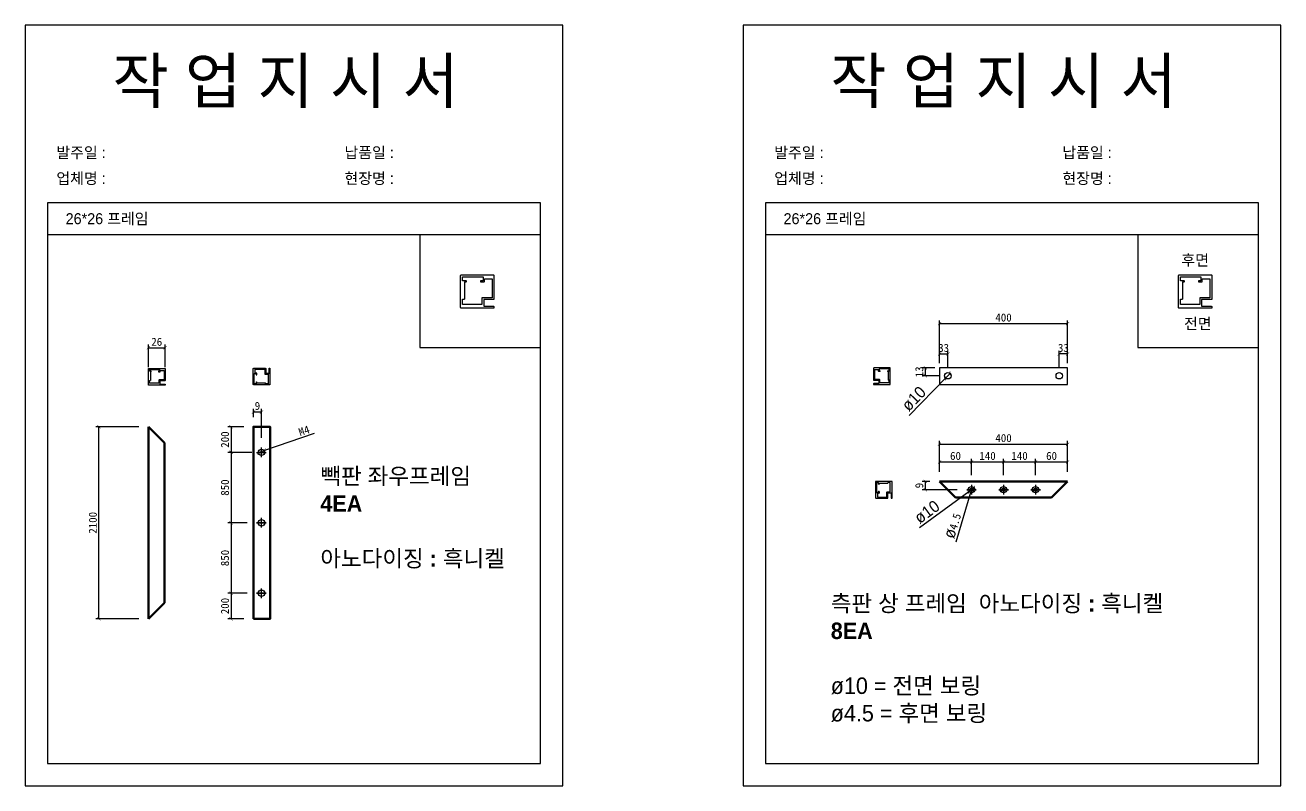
# Model space of a CAD drawing. Header units: millimetres. Extents: x -44117 to 256353, y -2095463 to 65325.
# Drawn here: x 118414 to 122337, y 25553 to 27929 of the extents above; entities that cross this region are included whole.
import ezdxf

# ---------------------------------------------------------------- set-up
doc = ezdxf.new("R2010")
doc.units = ezdxf.units.MM
doc.header["$LTSCALE"] = 10
doc.layers.add('Layer1', color=7, linetype='Continuous', lineweight=70)
doc.dimstyles.new('ISO-25', dxfattribs={"dimtxt": 2.5, "dimasz": 2.5, "dimexe": 1, "dimexo": 1, "dimtad": 1, "dimtxsty": 'Standard', "dimblk": 'ARCHTICK', "dimcen": 2.5, "dimadec": 0, "dimazin": 0, "dimtfac": 1, "dimtmove": 0, "dimatfit": 3, "dimfxl": 0, "dimarcsym": 0})

# ---------------------------------------------------------------- blocks, each defined once
blk = doc.blocks.new('_ArchTick')
at = {"color": 0, "linetype": 'ByBlock', "const_width": 0.15}
blk.add_lwpolyline([(-0.5, -0.5), (0.5, 0.5)], dxfattribs=at)
blk = doc.blocks.new('*D1865')
at = {"color": 0, "lineweight": -2}
for p, q in [((118769.6, 26674.6), (118634.9, 26674.6)), ((118644.9, 26074.6), (118644.9, 26674.6)), ((118769.6, 26074.6), (118634.9, 26074.6))]:
    blk.add_line(p, q, dxfattribs=at)
at = {"layer": 'Defpoints', "color": 0}
for p in [(118644.9, 26674.6), (118799.6, 26674.6), (118799.6, 26074.6)]:
    blk.add_point(p, dxfattribs=at)
at = {"color": 0, "lineweight": -2, "xscale": 10, "yscale": 10, "zscale": 10}
for p, rotation in [((118644.9, 26674.6), 90), ((118644.9, 26074.6), 270)]:
    blk.add_blockref('_ArchTick', p, dxfattribs=dict(at, rotation=rotation))
at = {"color": 0, "insert": (118626.1, 26374.6), "char_height": 25, "attachment_point": 5, "rotation": 90}
blk.add_mtext('2100', dxfattribs=at)
blk = doc.blocks.new('*D1866')
at = {"color": 0, "lineweight": -2}
for p, q in [((119317.5, 26653), (119161.7, 26600.6)), ((119142.7, 26594.3), (119161.7, 26600.6)), ((119142.7, 26594.3), (119142.7, 26594.3))]:
    blk.add_line(p, q, dxfattribs=at)
at = {"layer": 'Defpoints', "color": 0}
for p in [(119142.7, 26594.3), (119161.7, 26600.6)]:
    blk.add_point(p, dxfattribs=at)
at = {"color": 0, "lineweight": -2, "xscale": 10, "yscale": 10, "zscale": 10}
for p, rotation in [((119142.7, 26594.3), 18.56681303800487), ((119161.7, 26600.6), 198.5668130380049)]:
    blk.add_blockref('_ArchTick', p, dxfattribs=dict(at, rotation=rotation))
at = {"color": 0, "insert": (119285.8, 26662.1), "char_height": 25, "attachment_point": 5, "rotation": 18.5668}
blk.add_mtext('M4', dxfattribs=at)
blk = doc.blocks.new('*D1867')
at = {"color": 0, "lineweight": -2}
for p, q in [((118799.6, 26860.8), (118799.6, 26931)), ((118799.6, 26921), (118851.6, 26921)), ((118851.6, 26860.8), (118851.6, 26931))]:
    blk.add_line(p, q, dxfattribs=at)
at = {"layer": 'Defpoints', "color": 0}
for p in [(118851.6, 26921), (118799.6, 26830.8), (118851.6, 26830.8)]:
    blk.add_point(p, dxfattribs=at)
at = {"color": 0, "lineweight": -2, "xscale": 10, "yscale": 10, "zscale": 10, "rotation": 180}
blk.add_blockref('_ArchTick', (118799.6, 26921), dxfattribs=at)
at = {"color": 0, "lineweight": -2, "xscale": 10, "yscale": 10, "zscale": 10}
blk.add_blockref('_ArchTick', (118851.6, 26921), dxfattribs=at)
at = {"color": 0, "insert": (118825.6, 26939.7), "char_height": 25, "attachment_point": 5}
blk.add_mtext('26', dxfattribs=at)
blk = doc.blocks.new('*D1872')
at = {"color": 0, "lineweight": -2}
for p, q in [((121270.6, 26533.9), (121270.6, 26574.6)), ((121270.6, 26564.6), (121370.6, 26564.6)), ((121370.6, 26522.9), (121370.6, 26574.6))]:
    blk.add_line(p, q, dxfattribs=at)
at = {"layer": 'Defpoints', "color": 0}
for p in [(121370.6, 26564.6), (121270.6, 26503.9), (121370.6, 26492.9)]:
    blk.add_point(p, dxfattribs=at)
at = {"color": 0, "lineweight": -2, "xscale": 10, "yscale": 10, "zscale": 10, "rotation": 180}
blk.add_blockref('_ArchTick', (121270.6, 26564.6), dxfattribs=at)
at = {"color": 0, "lineweight": -2, "xscale": 10, "yscale": 10, "zscale": 10}
blk.add_blockref('_ArchTick', (121370.6, 26564.6), dxfattribs=at)
at = {"color": 0, "insert": (121320.6, 26583.4), "char_height": 25, "attachment_point": 5}
blk.add_mtext('60', dxfattribs=at)
blk = doc.blocks.new('*D1873')
at = {"color": 0, "lineweight": -2}
for p, q in [((121370.6, 26522.9), (121370.6, 26574.6)), ((121370.6, 26564.6), (121470.6, 26564.6)), ((121470.6, 26522.9), (121470.6, 26574.6))]:
    blk.add_line(p, q, dxfattribs=at)
at = {"layer": 'Defpoints', "color": 0}
for p in [(121470.6, 26564.6), (121370.6, 26492.9), (121470.6, 26492.9)]:
    blk.add_point(p, dxfattribs=at)
at = {"color": 0, "lineweight": -2, "xscale": 10, "yscale": 10, "zscale": 10, "rotation": 180}
blk.add_blockref('_ArchTick', (121370.6, 26564.6), dxfattribs=at)
at = {"color": 0, "lineweight": -2, "xscale": 10, "yscale": 10, "zscale": 10}
blk.add_blockref('_ArchTick', (121470.6, 26564.6), dxfattribs=at)
at = {"color": 0, "insert": (121420.6, 26583.4), "char_height": 25, "attachment_point": 5}
blk.add_mtext('140', dxfattribs=at)
blk = doc.blocks.new('*D1874')
at = {"color": 0, "lineweight": -2}
for p, q in [((121470.6, 26522.9), (121470.6, 26574.6)), ((121470.6, 26564.6), (121570.6, 26564.6)), ((121570.6, 26522.9), (121570.6, 26574.6))]:
    blk.add_line(p, q, dxfattribs=at)
at = {"layer": 'Defpoints', "color": 0}
for p in [(121570.6, 26564.6), (121470.6, 26492.9), (121570.6, 26492.9)]:
    blk.add_point(p, dxfattribs=at)
at = {"color": 0, "lineweight": -2, "xscale": 10, "yscale": 10, "zscale": 10, "rotation": 180}
blk.add_blockref('_ArchTick', (121470.6, 26564.6), dxfattribs=at)
at = {"color": 0, "lineweight": -2, "xscale": 10, "yscale": 10, "zscale": 10}
blk.add_blockref('_ArchTick', (121570.6, 26564.6), dxfattribs=at)
at = {"color": 0, "insert": (121520.6, 26583.4), "char_height": 25, "attachment_point": 5}
blk.add_mtext('140', dxfattribs=at)
blk = doc.blocks.new('*D1875')
at = {"color": 0, "lineweight": -2}
for p, q in [((121570.6, 26522.9), (121570.6, 26574.6)), ((121570.6, 26564.6), (121670.6, 26564.6)), ((121670.6, 26533.9), (121670.6, 26574.6))]:
    blk.add_line(p, q, dxfattribs=at)
at = {"layer": 'Defpoints', "color": 0}
for p in [(121670.6, 26564.6), (121570.6, 26492.9), (121670.6, 26503.9)]:
    blk.add_point(p, dxfattribs=at)
at = {"color": 0, "lineweight": -2, "xscale": 10, "yscale": 10, "zscale": 10, "rotation": 180}
blk.add_blockref('_ArchTick', (121570.6, 26564.6), dxfattribs=at)
at = {"color": 0, "lineweight": -2, "xscale": 10, "yscale": 10, "zscale": 10}
blk.add_blockref('_ArchTick', (121670.6, 26564.6), dxfattribs=at)
at = {"color": 0, "insert": (121620.6, 26583.4), "char_height": 25, "attachment_point": 5}
blk.add_mtext('60', dxfattribs=at)
blk = doc.blocks.new('*D1876')
at = {"color": 0, "lineweight": -2}
for p, q in [((121270.6, 26533.9), (121270.6, 26630.3)), ((121270.6, 26620.3), (121670.6, 26620.3)), ((121670.6, 26533.9), (121670.6, 26630.3))]:
    blk.add_line(p, q, dxfattribs=at)
at = {"layer": 'Defpoints', "color": 0}
for p in [(121670.6, 26620.3), (121270.6, 26503.9), (121670.6, 26503.9)]:
    blk.add_point(p, dxfattribs=at)
at = {"color": 0, "lineweight": -2, "xscale": 10, "yscale": 10, "zscale": 10, "rotation": 180}
blk.add_blockref('_ArchTick', (121270.6, 26620.3), dxfattribs=at)
at = {"color": 0, "lineweight": -2, "xscale": 10, "yscale": 10, "zscale": 10}
blk.add_blockref('_ArchTick', (121670.6, 26620.3), dxfattribs=at)
at = {"color": 0, "insert": (121470.6, 26639.1), "char_height": 25, "attachment_point": 5}
blk.add_mtext('400', dxfattribs=at)
blk = doc.blocks.new('*D1877')
at = {"color": 0, "lineweight": -2}
for p, q in [((119127.7, 26704.6), (119127.7, 26730.8)), ((119127.7, 26720.8), (119152.7, 26720.8)), ((119152.7, 26639.6), (119152.7, 26730.8))]:
    blk.add_line(p, q, dxfattribs=at)
at = {"layer": 'Defpoints', "color": 0}
for p in [(119152.7, 26720.8), (119127.7, 26674.6), (119152.7, 26609.6)]:
    blk.add_point(p, dxfattribs=at)
at = {"color": 0, "lineweight": -2, "xscale": 10, "yscale": 10, "zscale": 10, "rotation": 180}
blk.add_blockref('_ArchTick', (119127.7, 26720.8), dxfattribs=at)
at = {"color": 0, "lineweight": -2, "xscale": 10, "yscale": 10, "zscale": 10}
blk.add_blockref('_ArchTick', (119152.7, 26720.8), dxfattribs=at)
at = {"color": 0, "insert": (119140.2, 26739.5), "char_height": 25, "attachment_point": 5}
blk.add_mtext('9', dxfattribs=at)
blk = doc.blocks.new('*D1878')
at = {"color": 0, "lineweight": -2}
for p, q in [((119097.7, 26674.6), (119047.6, 26674.6)), ((119057.6, 26674.6), (119057.6, 26594.6)), ((119122.7, 26594.6), (119047.6, 26594.6))]:
    blk.add_line(p, q, dxfattribs=at)
at = {"layer": 'Defpoints', "color": 0}
for p in [(119127.7, 26674.6), (119057.6, 26594.6), (119152.7, 26594.6)]:
    blk.add_point(p, dxfattribs=at)
at = {"color": 0, "lineweight": -2, "xscale": 10, "yscale": 10, "zscale": 10}
for p, rotation in [((119057.6, 26674.6), 90), ((119057.6, 26594.6), 270)]:
    blk.add_blockref('_ArchTick', p, dxfattribs=dict(at, rotation=rotation))
at = {"color": 0, "insert": (119038.8, 26634.6), "char_height": 25, "attachment_point": 5, "rotation": 90}
blk.add_mtext('200', dxfattribs=at)
blk = doc.blocks.new('*D1879')
at = {"color": 0, "lineweight": -2}
for p, q in [((119107.7, 26594.6), (119047.6, 26594.6)), ((119057.6, 26594.6), (119057.6, 26374.6)), ((119107.7, 26374.6), (119047.6, 26374.6))]:
    blk.add_line(p, q, dxfattribs=at)
at = {"layer": 'Defpoints', "color": 0}
for p in [(119137.7, 26594.6), (119057.6, 26374.6), (119137.7, 26374.6)]:
    blk.add_point(p, dxfattribs=at)
at = {"color": 0, "lineweight": -2, "xscale": 10, "yscale": 10, "zscale": 10}
for p, rotation in [((119057.6, 26594.6), 90), ((119057.6, 26374.6), 270)]:
    blk.add_blockref('_ArchTick', p, dxfattribs=dict(at, rotation=rotation))
at = {"color": 0, "insert": (119038.8, 26484.6), "char_height": 25, "attachment_point": 5, "rotation": 90}
blk.add_mtext('850', dxfattribs=at)
blk = doc.blocks.new('*D1880')
at = {"color": 0, "lineweight": -2}
for p, q in [((119107.7, 26374.6), (119047.6, 26374.6)), ((119057.6, 26374.6), (119057.6, 26154.6)), ((119107.7, 26154.6), (119047.6, 26154.6))]:
    blk.add_line(p, q, dxfattribs=at)
at = {"layer": 'Defpoints', "color": 0}
for p in [(119137.7, 26374.6), (119057.6, 26154.6), (119137.7, 26154.6)]:
    blk.add_point(p, dxfattribs=at)
at = {"color": 0, "lineweight": -2, "xscale": 10, "yscale": 10, "zscale": 10}
for p, rotation in [((119057.6, 26374.6), 90), ((119057.6, 26154.6), 270)]:
    blk.add_blockref('_ArchTick', p, dxfattribs=dict(at, rotation=rotation))
at = {"color": 0, "insert": (119038.8, 26264.6), "char_height": 25, "attachment_point": 5, "rotation": 90}
blk.add_mtext('850', dxfattribs=at)
blk = doc.blocks.new('*D1881')
at = {"color": 0, "lineweight": -2}
for p, q in [((119107.7, 26154.6), (119047.6, 26154.6)), ((119057.6, 26154.6), (119057.6, 26074.6)), ((119097.7, 26074.6), (119047.6, 26074.6))]:
    blk.add_line(p, q, dxfattribs=at)
at = {"layer": 'Defpoints', "color": 0}
for p in [(119137.7, 26154.6), (119057.6, 26074.6), (119127.7, 26074.6)]:
    blk.add_point(p, dxfattribs=at)
at = {"color": 0, "lineweight": -2, "xscale": 10, "yscale": 10, "zscale": 10}
for p, rotation in [((119057.6, 26154.6), 90), ((119057.6, 26074.6), 270)]:
    blk.add_blockref('_ArchTick', p, dxfattribs=dict(at, rotation=rotation))
at = {"color": 0, "insert": (119038.8, 26114.6), "char_height": 25, "attachment_point": 5, "rotation": 90}
blk.add_mtext('200', dxfattribs=at)
blk = doc.blocks.new('*D1882')
at = {"color": 0, "lineweight": -2}
for p, q in [((121240.6, 26503.9), (121216.2, 26503.9)), ((121325.6, 26477.9), (121216.2, 26477.9)), ((121226.2, 26503.9), (121226.2, 26477.9))]:
    blk.add_line(p, q, dxfattribs=at)
at = {"layer": 'Defpoints', "color": 0}
for p in [(121226.2, 26477.9), (121270.6, 26503.9), (121355.6, 26477.9)]:
    blk.add_point(p, dxfattribs=at)
at = {"color": 0, "lineweight": -2, "xscale": 10, "yscale": 10, "zscale": 10}
for p, rotation in [((121226.2, 26503.9), 90), ((121226.2, 26477.9), 270)]:
    blk.add_blockref('_ArchTick', p, dxfattribs=dict(at, rotation=rotation))
at = {"color": 0, "insert": (121207.5, 26490.9), "char_height": 25, "attachment_point": 5, "rotation": 90}
blk.add_mtext('9', dxfattribs=at)
blk = doc.blocks.new('*D1883')
at = {"color": 0, "lineweight": -2}
for p, q in [((121378.7, 26483.8), (121362.5, 26472)), ((121378.7, 26483.8), (121378.7, 26483.8)), ((121208.6, 26359.7), (121362.5, 26472))]:
    blk.add_line(p, q, dxfattribs=at)
at = {"layer": 'Defpoints', "color": 0}
for p in [(121378.7, 26483.8), (121362.5, 26472)]:
    blk.add_point(p, dxfattribs=at)
at = {"color": 0, "lineweight": -2, "xscale": 10, "yscale": 10, "zscale": 10}
for p, rotation in [((121362.5, 26472), 36.10123907346073), ((121378.7, 26483.8), 216.1012390734607)]:
    blk.add_blockref('_ArchTick', p, dxfattribs=dict(at, rotation=rotation))
at = {"color": 0, "insert": (121231.4, 26408.6), "char_height": 25, "attachment_point": 5, "rotation": 36.1012}
blk.add_mtext('{\\fGulim|b0|i0|c129|p50;\\H1.4583x;ø10}', dxfattribs=at)
blk = doc.blocks.new('*D1884')
at = {"color": 0, "lineweight": -2}
for p, q in [((121372, 26482.7), (121369.2, 26473.1)), ((121372, 26482.7), (121372, 26482.7)), ((121322.2, 26315.2), (121369.2, 26473.1))]:
    blk.add_line(p, q, dxfattribs=at)
at = {"layer": 'Defpoints', "color": 0}
for p in [(121372, 26482.7), (121369.2, 26473.1)]:
    blk.add_point(p, dxfattribs=at)
at = {"color": 0, "lineweight": -2, "xscale": 10, "yscale": 10, "zscale": 10}
for p, rotation in [((121369.2, 26473.1), 73.42594672676715), ((121372, 26482.7), 253.4259467267671)]:
    blk.add_blockref('_ArchTick', p, dxfattribs=dict(at, rotation=rotation))
at = {"color": 0, "insert": (121310.2, 26366), "char_height": 25, "attachment_point": 5, "rotation": 73.4259}
blk.add_mtext('{\\fGulim|b0|i0|c129|p50;\\H1.4583x;ø}4.5', dxfattribs=at)
blk = doc.blocks.new('*D1886')
at = {"color": 0, "lineweight": -2}
for p, q in [((121270.6, 26888.3), (121270.6, 27006.7)), ((121270.6, 26996.7), (121670.6, 26996.7)), ((121670.6, 26888.3), (121670.6, 27006.7))]:
    blk.add_line(p, q, dxfattribs=at)
at = {"layer": 'Defpoints', "color": 0}
for p in [(121670.6, 26996.7), (121270.6, 26858.3), (121670.6, 26858.3)]:
    blk.add_point(p, dxfattribs=at)
at = {"color": 0, "lineweight": -2, "xscale": 10, "yscale": 10, "zscale": 10, "rotation": 180}
blk.add_blockref('_ArchTick', (121270.6, 26996.7), dxfattribs=at)
at = {"color": 0, "lineweight": -2, "xscale": 10, "yscale": 10, "zscale": 10}
blk.add_blockref('_ArchTick', (121670.6, 26996.7), dxfattribs=at)
at = {"color": 0, "insert": (121470.6, 27015.5), "char_height": 25, "attachment_point": 5}
blk.add_mtext('400', dxfattribs=at)
blk = doc.blocks.new('*D1902')
at = {"color": 0, "lineweight": -2}
for p, q in [((121303.6, 26840.9), (121289.6, 26826.6)), ((121303.6, 26840.9), (121303.6, 26840.9)), ((121175.9, 26710.2), (121289.6, 26826.6))]:
    blk.add_line(p, q, dxfattribs=at)
at = {"layer": 'Defpoints', "color": 0}
for p in [(121303.6, 26840.9), (121289.6, 26826.6)]:
    blk.add_point(p, dxfattribs=at)
at = {"color": 0, "lineweight": -2, "xscale": 10, "yscale": 10, "zscale": 10}
for p, rotation in [((121289.6, 26826.6), 45.66113851757733), ((121303.6, 26840.9), 225.6611385175773)]:
    blk.add_blockref('_ArchTick', p, dxfattribs=dict(at, rotation=rotation))
at = {"color": 0, "insert": (121190.3, 26762.2), "char_height": 25, "attachment_point": 5, "rotation": 45.6611}
blk.add_mtext('{\\fGulim|b0|i0|c129|p50;\\H1.4583x;ø10}', dxfattribs=at)
blk = doc.blocks.new('*D1903')
at = {"color": 0, "lineweight": -2}
for p, q in [((121255.6, 26858.3), (121216.3, 26858.3)), ((121271.6, 26833.8), (121216.3, 26833.8)), ((121226.3, 26858.3), (121226.3, 26833.8))]:
    blk.add_line(p, q, dxfattribs=at)
at = {"layer": 'Defpoints', "color": 0}
for p in [(121226.3, 26833.8), (121270.6, 26858.3), (121286.6, 26833.8)]:
    blk.add_point(p, dxfattribs=at)
at = {"color": 0, "lineweight": -2, "xscale": 10, "yscale": 10, "zscale": 10}
for p, rotation in [((121226.3, 26858.3), 90), ((121226.3, 26833.8), 270)]:
    blk.add_blockref('_ArchTick', p, dxfattribs=dict(at, rotation=rotation))
at = {"color": 0, "insert": (121207.6, 26846), "char_height": 25, "attachment_point": 5, "rotation": 90}
blk.add_mtext('13', dxfattribs=at)
blk = doc.blocks.new('*D1904')
at = {"color": 0, "lineweight": -2}
for p, q in [((121270.6, 26873.3), (121270.6, 26912)), ((121296.6, 26858.8), (121296.6, 26912)), ((121270.6, 26902), (121296.6, 26902))]:
    blk.add_line(p, q, dxfattribs=at)
at = {"layer": 'Defpoints', "color": 0}
for p in [(121296.6, 26902), (121270.6, 26858.3), (121296.6, 26843.8)]:
    blk.add_point(p, dxfattribs=at)
at = {"color": 0, "lineweight": -2, "xscale": 10, "yscale": 10, "zscale": 10, "rotation": 180}
blk.add_blockref('_ArchTick', (121270.6, 26902), dxfattribs=at)
at = {"color": 0, "lineweight": -2, "xscale": 10, "yscale": 10, "zscale": 10}
blk.add_blockref('_ArchTick', (121296.6, 26902), dxfattribs=at)
at = {"color": 0, "insert": (121283.6, 26920.7), "char_height": 25, "attachment_point": 5}
blk.add_mtext('33', dxfattribs=at)
blk = doc.blocks.new('*D1905')
at = {"color": 0, "lineweight": -2}
for p, q in [((121644.6, 26858.8), (121644.6, 26912)), ((121670.6, 26873.3), (121670.6, 26912)), ((121670.6, 26902), (121644.6, 26902))]:
    blk.add_line(p, q, dxfattribs=at)
at = {"layer": 'Defpoints', "color": 0}
for p in [(121644.6, 26902), (121644.6, 26843.8), (121670.6, 26858.3)]:
    blk.add_point(p, dxfattribs=at)
at = {"color": 0, "lineweight": -2, "xscale": 10, "yscale": 10, "zscale": 10, "rotation": 180}
blk.add_blockref('_ArchTick', (121644.6, 26902), dxfattribs=at)
at = {"color": 0, "lineweight": -2, "xscale": 10, "yscale": 10, "zscale": 10}
blk.add_blockref('_ArchTick', (121670.6, 26902), dxfattribs=at)
at = {"color": 0, "insert": (121657.6, 26920.7), "char_height": 25, "attachment_point": 5}
blk.add_mtext('33', dxfattribs=at)

msp = doc.modelspace()

# ---------------------------------------------------------------- linework, layer by layer
for p, q in [((120024.46436, 27373.7559), (118484.46436, 27373.7559)), ((122266.88663, 27373.7559), (120726.88663, 27373.7559)), ((120024.46436, 27273.7559), (118484.46436, 27273.7559)), ((122266.88663, 27273.7559), (120726.88663, 27273.7559)), ((119780.90877, 27130.67253), (119780.90877, 27142.67253)), ((119780.90877, 27142.67253), (119844.90877, 27142.67253)), ((119791.70877, 27130.67253), (119780.90877, 27130.67253)), ((119786.90877, 27126.67253), (119791.70877, 27126.67253)), ((119786.90877, 27126.67253), (119786.90877, 27072.67253)), ((119792.90877, 27127.87253), (119792.90877, 27129.47253)), ((119836.90877, 27129.47253), (119836.90877, 27127.87253)), ((119844.90877, 27130.67253), (119838.10877, 27130.67253)), ((119838.10877, 27126.67253), (119847.70877, 27126.67253)), ((119844.90877, 27142.67253), (119844.90877, 27130.67253)), ((119848.90877, 27127.87253), (119848.90877, 27136.67253)), ((119848.90877, 27136.67253), (119872.90877, 27136.67253)), ((119872.90877, 27136.67253), (119872.90877, 27077.47253)), ((122023.33105, 27130.67253), (122023.33105, 27142.67253)), ((122023.33105, 27142.67253), (122087.33105, 27142.67253)), ((122034.13105, 27130.67253), (122023.33105, 27130.67253)), ((122029.33105, 27126.67253), (122034.13105, 27126.67253)), ((122029.33105, 27126.67253), (122029.33105, 27072.67253)), ((122035.33105, 27127.87253), (122035.33105, 27129.47253)), ((122079.33105, 27129.47253), (122079.33105, 27127.87253)), ((122087.33105, 27130.67253), (122080.53105, 27130.67253)), ((122080.53105, 27126.67253), (122090.13105, 27126.67253)), ((122087.33105, 27142.67253), (122087.33105, 27130.67253)), ((122091.33105, 27127.87253), (122091.33105, 27136.67253)), ((122091.33105, 27136.67253), (122115.33105, 27136.67253)), ((122115.33105, 27136.67253), (122115.33105, 27077.47253)), ((119780.90877, 27056.67253), (119780.90877, 27072.67253)), ((119780.90877, 27072.67253), (119786.90877, 27072.67253)), ((119840.90877, 27076.27253), (119840.90877, 27071.47253)), ((119840.90877, 27071.47253), (119840.90877, 27056.67253)), ((119840.90877, 27071.47253), (119840.90877, 27071.47253)), ((119846.90877, 27077.47253), (119842.10877, 27077.47253)), ((119872.90877, 27077.47253), (119846.90877, 27077.47253)), ((122023.33105, 27056.67253), (122023.33105, 27072.67253)), ((122023.33105, 27072.67253), (122029.33105, 27072.67253)), ((122083.33105, 27076.27253), (122083.33105, 27071.47253)), ((122083.33105, 27071.47253), (122083.33105, 27056.67253)), ((122083.33105, 27071.47253), (122083.33105, 27071.47253)), ((122089.33105, 27077.47253), (122084.53105, 27077.47253)), ((122115.33105, 27077.47253), (122089.33105, 27077.47253)), ((119840.90877, 27056.67253), (119780.90877, 27056.67253)), ((122083.33105, 27056.67253), (122023.33105, 27056.67253)), ((118802.61967, 26847.75278), (118802.61967, 26853.75278)), ((118802.61967, 26853.75278), (118834.61967, 26853.75278)), ((118808.01967, 26847.75278), (118802.61967, 26847.75278)), ((118805.61967, 26845.75278), (118808.01967, 26845.75278)), ((118805.61967, 26845.75278), (118805.61967, 26818.75278)), ((118808.61967, 26846.35278), (118808.61967, 26847.15278)), ((118830.61967, 26847.15278), (118830.61967, 26846.35278)), ((118834.61967, 26847.75278), (118831.21967, 26847.75278)), ((118831.21967, 26845.75278), (118836.01967, 26845.75278)), ((118834.61967, 26853.75278), (118834.61967, 26847.75278)), ((118836.61967, 26846.35278), (118836.61967, 26850.75278)), ((118836.61967, 26850.75278), (118848.61967, 26850.75278)), ((118848.61967, 26850.75278), (118848.61967, 26821.15278)), ((119130.28941, 26808.39782), (119130.28941, 26840.39782)), ((119130.28941, 26840.39782), (119136.28941, 26840.39782)), ((119133.28941, 26842.39782), (119133.28941, 26854.39782)), ((119133.28941, 26854.39782), (119162.88941, 26854.39782)), ((119137.68941, 26842.39782), (119133.28941, 26842.39782)), ((119136.28941, 26840.39782), (119136.28941, 26836.99782)), ((119136.88941, 26836.39782), (119137.68941, 26836.39782)), ((119138.28941, 26836.99782), (119138.28941, 26841.79782)), ((119162.88941, 26854.39782), (119162.88941, 26841.39782)), ((119162.88941, 26841.39782), (119162.88941, 26838.99782)), ((119163.48941, 26838.39782), (119165.88941, 26838.39782)), ((119165.88941, 26838.39782), (119173.28941, 26838.39782)), ((119165.88941, 26838.39782), (119165.88941, 26838.39782)), ((119173.28941, 26838.39782), (119173.28941, 26808.39782)), ((121079.66299, 26852.2571), (121067.66299, 26852.2571)), ((121067.66299, 26852.2571), (121067.66299, 26822.6571)), ((121079.66299, 26847.8571), (121079.66299, 26852.2571)), ((121085.06299, 26847.2571), (121080.26299, 26847.2571)), ((121113.66299, 26855.2571), (121081.66299, 26855.2571)), ((121081.66299, 26855.2571), (121081.66299, 26849.2571)), ((121081.66299, 26849.2571), (121085.06299, 26849.2571)), ((121085.66299, 26848.6571), (121085.66299, 26847.8571)), ((121107.66299, 26847.8571), (121107.66299, 26848.6571)), ((121108.26299, 26849.2571), (121113.66299, 26849.2571)), ((121110.66299, 26847.2571), (121108.26299, 26847.2571)), ((121110.66299, 26847.2571), (121110.66299, 26820.2571)), ((121113.66299, 26849.2571), (121113.66299, 26855.2571)), ((121670.60982, 26858.2571), (121270.60982, 26858.2571)), ((121270.60982, 26858.2571), (121270.60982, 26806.2571)), ((121670.60982, 26806.2571), (121670.60982, 26858.2571)), ((118802.61967, 26810.75278), (118802.61967, 26818.75278)), ((118802.61967, 26818.75278), (118805.61967, 26818.75278)), ((118832.61967, 26810.75278), (118802.61967, 26810.75278)), ((118832.61967, 26820.55278), (118832.61967, 26818.15278)), ((118832.61967, 26818.15278), (118832.61967, 26810.75278)), ((118832.61967, 26818.15278), (118832.61967, 26818.15278)), ((118835.61967, 26821.15278), (118833.21967, 26821.15278)), ((118848.61967, 26821.15278), (118835.61967, 26821.15278)), ((119136.28941, 26808.39782), (119130.28941, 26808.39782)), ((119136.28941, 26813.79782), (119136.28941, 26808.39782)), ((119137.68941, 26814.39782), (119136.88941, 26814.39782)), ((119138.28941, 26811.39782), (119138.28941, 26813.79782)), ((119138.28941, 26811.39782), (119165.28941, 26811.39782)), ((119165.28941, 26808.39782), (119165.28941, 26811.39782)), ((119173.28941, 26808.39782), (119165.28941, 26808.39782)), ((121067.66299, 26822.6571), (121080.66299, 26822.6571)), ((121080.66299, 26822.6571), (121083.06299, 26822.6571)), ((121083.66299, 26822.0571), (121083.66299, 26819.6571)), ((121083.66299, 26819.6571), (121083.66299, 26812.2571)), ((121083.66299, 26819.6571), (121083.66299, 26819.6571)), ((121083.66299, 26812.2571), (121113.66299, 26812.2571)), ((121113.66299, 26820.2571), (121110.66299, 26820.2571)), ((121113.66299, 26812.2571), (121113.66299, 26820.2571)), ((121270.60982, 26806.2571), (121670.60982, 26806.2571)), ((121079.7143, 26500.91678), (121073.7143, 26500.91678)), ((121073.7143, 26500.91678), (121073.7143, 26468.91678)), ((121079.7143, 26495.51678), (121079.7143, 26500.91678)), ((121081.1143, 26494.91678), (121080.3143, 26494.91678)), ((121081.7143, 26497.91678), (121081.7143, 26495.51678)), ((121081.7143, 26497.91678), (121108.7143, 26497.91678)), ((121116.7143, 26500.91678), (121108.7143, 26500.91678)), ((121108.7143, 26500.91678), (121108.7143, 26497.91678)), ((121116.7143, 26470.91678), (121116.7143, 26500.91678)), ((121073.7143, 26468.91678), (121079.7143, 26468.91678)), ((121081.1143, 26466.91678), (121076.7143, 26466.91678)), ((121076.7143, 26466.91678), (121076.7143, 26454.91678)), ((121076.7143, 26454.91678), (121106.3143, 26454.91678)), ((121079.7143, 26468.91678), (121079.7143, 26472.31678)), ((121080.3143, 26472.91678), (121081.1143, 26472.91678)), ((121081.7143, 26472.31678), (121081.7143, 26467.51678)), ((121106.3143, 26467.91678), (121106.3143, 26470.31678)), ((121106.3143, 26454.91678), (121106.3143, 26467.91678)), ((121106.9143, 26470.91678), (121109.3143, 26470.91678)), ((121109.3143, 26470.91678), (121116.7143, 26470.91678)), ((121109.3143, 26470.91678), (121109.3143, 26470.91678))]:
    msp.add_line(p, q)
at = {"lineweight": 30}
for p, q in [((119137.70506, 26594.56966), (119167.70506, 26594.56966)), ((119152.70506, 26579.56966), (119152.70506, 26609.56966)), ((121370.60982, 26492.91678), (121370.60982, 26462.91678)), ((121470.60982, 26492.91678), (121470.60982, 26462.91678)), ((121570.60982, 26492.91678), (121570.60982, 26462.91678)), ((119152.70506, 26359.56966), (119152.70506, 26389.56966)), ((119152.70506, 26139.56966), (119152.70506, 26169.56966))]:
    msp.add_line(p, q, dxfattribs=at)
for points in [[(118414.46436, 25552.92562), (120094.46436, 25552.92562), (120094.46436, 27928.92562), (118414.46436, 27928.92562)], [(120656.88663, 25552.92562), (122336.88663, 25552.92562), (122336.88663, 27928.92562), (120656.88663, 27928.92562)], [(120024.46436, 27273.7559), (119647.5156, 27273.7559), (119647.5156, 26922.14894), (120024.46436, 26922.14894)], [(122266.88663, 27273.7559), (121889.93788, 27273.7559), (121889.93788, 26922.14894), (122266.88663, 26922.14894)]]:
    msp.add_lwpolyline(points, close=True)
for points in [[(118484.46436, 27373.7559), (118484.46436, 25622.92562), (120024.46436, 25622.92562), (120024.46436, 27373.7559)], [(120726.88663, 27373.7559), (120726.88663, 25622.92562), (122266.88663, 25622.92562), (122266.88663, 27373.7559)]]:
    msp.add_lwpolyline(points)
for points in [[(119877.70877, 27050.67305, -0.4142135624), (119878.90877, 27049.47305), (119878.90877, 27045.87253, -0.4142135624), (119877.70877, 27044.67253), (119776.90877, 27044.67253, -0.4142135624), (119774.90877, 27046.67253), (119774.90877, 27146.67253, -0.4142135624), (119776.90877, 27148.67253), (119876.90877, 27148.67253, -0.4142135624), (119878.90877, 27146.67253), (119878.90877, 27073.47253, -0.4142135624), (119876.90877, 27071.47253), (119846.90877, 27071.47253), (119846.90877, 27050.67253), (119877.70877, 27050.67253)], [(122120.13105, 27050.67305, -0.4142135624), (122121.33105, 27049.47305), (122121.33105, 27045.87253, -0.4142135624), (122120.13105, 27044.67253), (122019.33105, 27044.67253, -0.4142135624), (122017.33105, 27046.67253), (122017.33105, 27146.67253, -0.4142135624), (122019.33105, 27148.67253), (122119.33105, 27148.67253, -0.4142135624), (122121.33105, 27146.67253), (122121.33105, 27073.47253, -0.4142135624), (122119.33105, 27071.47253), (122089.33105, 27071.47253), (122089.33105, 27050.67253), (122120.13105, 27050.67253)], [(118851.01967, 26807.75304, -0.4142135624), (118851.61967, 26807.15304), (118851.61967, 26805.35278, -0.4142135624), (118851.01967, 26804.75278), (118800.61967, 26804.75278, -0.4142135624), (118799.61967, 26805.75278), (118799.61967, 26855.75278, -0.4142135624), (118800.61967, 26856.75278), (118850.61967, 26856.75278, -0.4142135624), (118851.61967, 26855.75278), (118851.61967, 26819.15278, -0.4142135624), (118850.61967, 26818.15278), (118835.61967, 26818.15278), (118835.61967, 26807.75278), (118851.01967, 26807.75278)], [(119176.28915, 26856.79782, -0.4142135624), (119176.88915, 26857.39782), (119178.68941, 26857.39782, -0.4142135624), (119179.28941, 26856.79782), (119179.28941, 26806.39782, -0.4142135624), (119178.28941, 26805.39782), (119128.28941, 26805.39782, -0.4142135624), (119127.28941, 26806.39782), (119127.28941, 26856.39782, -0.4142135624), (119128.28941, 26857.39782), (119164.88941, 26857.39782, -0.4142135624), (119165.88941, 26856.39782), (119165.88941, 26841.39782), (119176.28941, 26841.39782), (119176.28941, 26856.79782)], [(121065.26299, 26809.25736, 0.4142135624), (121064.66299, 26808.65736), (121064.66299, 26806.8571, 0.4142135624), (121065.26299, 26806.2571), (121115.66299, 26806.2571, 0.4142135624), (121116.66299, 26807.2571), (121116.66299, 26857.2571, 0.4142135624), (121115.66299, 26858.2571), (121065.66299, 26858.2571, 0.4142135624), (121064.66299, 26857.2571), (121064.66299, 26820.6571, 0.4142135624), (121065.66299, 26819.6571), (121080.66299, 26819.6571), (121080.66299, 26809.2571), (121065.26299, 26809.2571)], [(121119.71404, 26452.51678, 0.4142135624), (121120.31404, 26451.91678), (121122.1143, 26451.91678, 0.4142135624), (121122.7143, 26452.51678), (121122.7143, 26502.91678, 0.4142135624), (121121.7143, 26503.91678), (121071.7143, 26503.91678, 0.4142135624), (121070.7143, 26502.91678), (121070.7143, 26452.91678, 0.4142135624), (121071.7143, 26451.91678), (121108.3143, 26451.91678, 0.4142135624), (121109.3143, 26452.91678), (121109.3143, 26467.91678), (121119.7143, 26467.91678), (121119.7143, 26452.51678)]]:
    msp.add_lwpolyline(points, format="xyb")
for points in [[(121385.60982, 26477.91678), (121355.60982, 26477.91678)], [(121485.60982, 26477.91678), (121455.60982, 26477.91678)], [(121585.60982, 26477.91678), (121555.60982, 26477.91678)], [(119137.70506, 26374.56966), (119167.70506, 26374.56966)], [(119137.70506, 26154.56966), (119167.70506, 26154.56966)]]:
    msp.add_lwpolyline(points, close=True, dxfattribs=at)
for centre in [(121296.60982, 26833.7571), (121644.60982, 26833.7571)]:
    msp.add_circle(centre, 10)
for centre, radius in [((119152.70506, 26594.56966), 10), ((121370.60982, 26477.91678), 10), ((121370.60982, 26477.91678), 5), ((121470.60982, 26477.91678), 10), ((121470.60982, 26477.91678), 5), ((121570.60982, 26477.91678), 10), ((121570.60982, 26477.91678), 5), ((119152.70506, 26374.56966), 10), ((119152.70506, 26154.56966), 10)]:
    msp.add_circle(centre, radius, dxfattribs=at)
for centre, radius, start, end in [((119791.70877, 27129.47253), 1.2, 360, 90), ((119791.70877, 27127.87253), 1.2, 270, 0), ((119838.10877, 27129.47253), 1.2, 90, 180), ((119838.10877, 27127.87253), 1.2, 180, 270), ((119847.70877, 27127.87253), 1.2, 270, 0), ((122034.13105, 27129.47253), 1.2, 360, 90), ((122034.13105, 27127.87253), 1.2, 270, 0), ((122080.53105, 27129.47253), 1.2, 90, 180), ((122080.53105, 27127.87253), 1.2, 180, 270), ((122090.13105, 27127.87253), 1.2, 270, 0), ((119842.10877, 27076.27253), 1.2, 90, 180), ((122084.53105, 27076.27253), 1.2, 90, 180), ((118808.01967, 26847.15278), 0.6, 360, 90), ((118808.01967, 26846.35278), 0.6, 270, 0), ((118831.21967, 26847.15278), 0.6, 90, 180), ((118831.21967, 26846.35278), 0.6, 180, 270), ((118836.01967, 26846.35278), 0.6, 270, 0), ((119136.88941, 26836.99782), 0.6, 180, 270), ((119137.68941, 26841.79782), 0.6, 360, 90), ((119137.68941, 26836.99782), 0.6, 270, 0), ((119163.48941, 26838.99782), 0.6, 180, 270), ((121080.26299, 26847.8571), 0.6, 180, 270), ((121085.06299, 26848.6571), 0.6, 0, 90), ((121085.06299, 26847.8571), 0.6, 270, 0), ((121108.26299, 26848.6571), 0.6, 90, 180), ((121108.26299, 26847.8571), 0.6, 180, 270), ((118833.21967, 26820.55278), 0.6, 90, 180), ((119136.88941, 26813.79782), 0.6, 90, 180), ((119137.68941, 26813.79782), 0.6, 360, 90), ((121083.06299, 26822.0571), 0.6, 0, 90), ((121080.3143, 26495.51678), 0.6, 180, 270), ((121081.1143, 26495.51678), 0.6, 270, 0), ((121080.3143, 26472.31678), 0.6, 90, 180), ((121081.1143, 26472.31678), 0.6, 0, 90), ((121081.1143, 26467.51678), 0.6, 270, 0), ((121106.9143, 26470.31678), 0.6, 90, 180)]:
    msp.add_arc(centre, radius, start, end)
at = {"layer": 'Layer1'}
for p, q in [((118849.61967, 26624.56966), (118799.61967, 26674.56966)), ((121320.60982, 26453.91678), (121270.60982, 26503.91678)), ((121620.60982, 26453.91678), (121670.60982, 26503.91678)), ((118849.61967, 26124.56966), (118799.61967, 26074.56966))]:
    msp.add_line(p, q, dxfattribs=at)
for points in [[(118799.61967, 26674.56966), (118799.61967, 26074.56966)], [(118849.61967, 26624.56966), (118849.61967, 26124.56966)], [(121670.60982, 26503.91678), (121270.60982, 26503.91678)], [(121620.60982, 26453.91678), (121320.60982, 26453.91678)]]:
    msp.add_lwpolyline(points, dxfattribs=at)
msp.add_lwpolyline([(119127.70506, 26074.56966), (119179.70506, 26074.56966), (119179.70506, 26674.56966), (119127.70506, 26674.56966)], close=True, dxfattribs=at)

# ---------------------------------------------------------------- texts
at = {"attachment_point": 1}
for s, heights, insert, char_height in [('{\\fGulim|b0|i0|c129|p50;작 업 지 시 서}', [-155.84554], (118687.27096, 27824.76311), 140), ('{\\fGulim|b0|i0|c129|p50;작 업 지 시 서}', [-155.84554], (120929.69324, 27824.76311), 140), ('{\\fGulim|b0|i0|c129|p50;발주일 :}', [-38.18216], (118512.06161, 27548.04269), 34.3), ('{\\fGulim|b0|i0|c129|p50;납품일 :}', [-37.67976], (119412.03959, 27548.04269), 34.3), ('{\\fGulim|b0|i0|c129|p50;발주일 :}', [-38.18216], (120754.48388, 27548.04269), 34.3), ('{\\fGulim|b0|i0|c129|p50;납품일 :}', [-37.67976], (121654.46187, 27548.04269), 34.3), ('{\\fGulim|b0|i0|c129|p50;업체명 : }', [-38.2735], (118512.06161, 27467.38651), 34.3), ('{\\fGulim|b0|i0|c129|p50;현장명 : }', [-38.2735], (119412.03959, 27467.38651), 34.3), ('{\\fGulim|b0|i0|c129|p50;업체명 : }', [-38.2735], (120754.48388, 27467.38651), 34.3), ('{\\fGulim|b0|i0|c129|p50;현장명 : }', [-38.2735], (121654.46187, 27467.38651), 34.3), ('{\\fGulim|b0|i0|c129|p50;26*26 프레임}', [-38.22783], (118541.02419, 27341.51794), 34.3), ('{\\fGulim|b0|i0|c129|p50;26*26 프레임}', [-38.22783], (120783.44647, 27341.51794), 34.3), ('{\\fGulim|b0|i0|c129|p50;후면}', [-38.18216], (122026.18313, 27212.04764), 34.3), ('{\\fGulim|b0|i0|c129|p50;전면}', [-37.08602], (122034.37699, 27013.68794), 34.3), ('{\\fGulim|b1|i0|c129|p50;빽판 좌우프레임\\P4EA\\P\\P아노다이징 : 흑니켈}', [-317.07083], (119336.60053, 26546.14764), 51.45), ('{\\fGulim|b1|i0|c129|p50;측판 상 프레임  아노다이징 : 흑니켈\\P8EA\\P\\fGulim|b0|i0|c129|p50;\\Pø10 = 전면 보링\\Pø4.5 = 후면 보링}', [-405.73762], (120930.94779, 26148.7725), 51.45)]:
    msp.add_mtext_dynamic_manual_height_columns(s, width=3307.3198183, gutter_width=12.5, heights=heights, dxfattribs=dict(at, insert=insert, char_height=char_height))

# ---------------------------------------------------------------- dimensions: what is measured, and where the dimension line sits
for base, p1, p2, picture, middle in [((121670.60982, 26996.70314), (121270.60982, 26858.2571), (121670.60982, 26858.2571), '*D1886', (121470.60982, 27015.45314)), ((121670.60982, 26620.33622), (121270.60982, 26503.91678), (121670.60982, 26503.91678), '*D1876', (121470.60982, 26639.08622))]:
    dim = msp.add_linear_dim(base=base, p1=p1, p2=p2, dimstyle='ISO-25', override={"dimscale": 10, "dimasz": 1, "dimexo": 3})
    dim.commit()
    dim.dimension.update_dxf_attribs({"geometry": picture, "text_midpoint": middle})
for base, p1, p2, text, override, picture, middle in [((118851.61967, 26920.96822), (118799.61967, 26830.75278), (118851.61967, 26830.75278), '26', {"dimscale": 10, "dimasz": 1, "dimexo": 3}, '*D1867', (118825.61967, 26920.96822)), ((121296.60982, 26901.99217), (121270.60982, 26858.2571), (121296.60982, 26843.7571), '33', {"dimscale": 10, "dimasz": 1, "dimexo": 1.5}, '*D1904', (121283.60982, 26901.99217)), ((119152.70506, 26720.76839), (119127.70506, 26674.56966), (119152.70506, 26609.56966), '9', {"dimscale": 10, "dimasz": 1, "dimexo": 3}, '*D1877', (119140.20506, 26720.76839))]:
    dim = msp.add_linear_dim(base=base, p1=p1, p2=p2, text=text, dimstyle='ISO-25', override=override)
    dim.commit()
    dim.dimension.update_dxf_attribs({"geometry": picture, "text_midpoint": middle, "dimtype": 160})
for base, p1, p2, angle, text, override, picture, middle in [((121644.60982, 26901.99217), (121670.60982, 26858.2571), (121644.60982, 26843.7571), 180, '33', {"dimscale": 10, "dimasz": 1, "dimexo": 1.5}, '*D1905', (121657.60982, 26901.99217)), ((121226.33259, 26833.7571), (121270.60982, 26858.2571), (121286.60982, 26833.7571), 90, '13', {"dimscale": 10, "dimasz": 1, "dimexo": 1.5}, '*D1903', (121226.33259, 26846.0071)), ((121226.22437, 26477.91678), (121270.60982, 26503.91678), (121355.60982, 26477.91678), 90, '9', {"dimscale": 10, "dimasz": 1, "dimexo": 3}, '*D1882', (121226.22437, 26490.91678))]:
    dim = msp.add_linear_dim(base=base, p1=p1, p2=p2, angle=angle, text=text, dimstyle='ISO-25', override=override)
    dim.commit()
    dim.dimension.update_dxf_attribs({"geometry": picture, "text_midpoint": middle, "dimtype": 160})
for p1, p2, text, override, picture, middle in [((121303.59882, 26840.90929), (121289.62081, 26826.60491), '{\\fGulim|b0|i0|c129|p50;\\H1.4583x;ø10}', {"dimscale": 10, "dimasz": 1, "dimexo": 1.5}, '*D1902', (121208.93033, 26744.03043)), ((119142.71007, 26594.25322), (119161.66912, 26600.62143), 'M4', {"dimscale": 10, "dimasz": 1, "dimexo": 3}, '*D1866', (119291.80475, 26644.33301)), ((121378.68959, 26483.80891), (121362.53004, 26472.02464), '{\\fGulim|b0|i0|c129|p50;\\H1.4583x;ø10}', {"dimscale": 10, "dimasz": 1, "dimexo": 3}, '*D1883', (121246.72576, 26387.57487)), ((121372.03609, 26482.70904), (121369.18354, 26473.12452), '{\\fGulim|b0|i0|c129|p50;\\H1.4583x;ø}4.5', {"dimscale": 10, "dimasz": 1, "dimexo": 3}, '*D1884', (121335.08282, 26358.5464))]:
    dim = msp.add_diameter_dim_2p(p1=p1, p2=p2, text=text, dimstyle='ISO-25', override=override)
    dim.commit()
    dim.dimension.update_dxf_attribs({"geometry": picture, "text_midpoint": middle, "dimtype": 163})
for base, p1, p2, text, override, picture, middle in [((118644.87989, 26674.56966), (118799.61967, 26074.56966), (118799.61967, 26674.56966), '2100', {"dimscale": 10, "dimasz": 1, "dimexo": 3, "dimtxsty": 'Standard'}, '*D1865', (118626.12989, 26374.56966)), ((119057.55448, 26594.56966), (119127.70506, 26674.56966), (119152.70506, 26594.56966), '200', {"dimscale": 10, "dimasz": 1, "dimexo": 3}, '*D1878', (119038.80448, 26634.56966)), ((119057.55448, 26374.56966), (119137.70506, 26594.56966), (119137.70506, 26374.56966), '850', {"dimscale": 10, "dimasz": 1, "dimexo": 3, "dimtxsty": 'Standard'}, '*D1879', (119038.80448, 26484.56966)), ((119057.55448, 26154.56966), (119137.70506, 26374.56966), (119137.70506, 26154.56966), '850', {"dimscale": 10, "dimasz": 1, "dimexo": 3, "dimtxsty": 'Standard'}, '*D1880', (119038.80448, 26264.56966)), ((119057.55448, 26074.56966), (119137.70506, 26154.56966), (119127.70506, 26074.56966), '200', {"dimscale": 10, "dimasz": 1, "dimexo": 3}, '*D1881', (119038.80448, 26114.56966))]:
    dim = msp.add_linear_dim(base=base, p1=p1, p2=p2, angle=90, text=text, dimstyle='ISO-25', override=override)
    dim.commit()
    dim.dimension.update_dxf_attribs({"geometry": picture, "text_midpoint": middle})
for base, p1, p2, text, override, picture, middle in [((121370.60982, 26564.62477), (121270.60982, 26503.91678), (121370.60982, 26492.91678), '60', {"dimscale": 10, "dimasz": 1, "dimexo": 3}, '*D1872', (121320.60982, 26583.37477)), ((121470.60982, 26564.62477), (121370.60982, 26492.91678), (121470.60982, 26492.91678), '140', {"dimscale": 10, "dimasz": 1, "dimexo": 3, "dimtmove": 1}, '*D1873', (121420.60982, 26583.37477)), ((121570.60982, 26564.62477), (121470.60982, 26492.91678), (121570.60982, 26492.91678), '140', {"dimscale": 10, "dimasz": 1, "dimexo": 3, "dimtmove": 1}, '*D1874', (121520.60982, 26583.37477)), ((121670.60982, 26564.62477), (121570.60982, 26492.91678), (121670.60982, 26503.91678), '60', {"dimscale": 10, "dimasz": 1, "dimexo": 3, "dimtmove": 1}, '*D1875', (121620.60982, 26583.37477))]:
    dim = msp.add_linear_dim(base=base, p1=p1, p2=p2, text=text, dimstyle='ISO-25', override=override)
    dim.commit()
    dim.dimension.update_dxf_attribs({"geometry": picture, "text_midpoint": middle})

doc.saveas('drawing.dxf')
